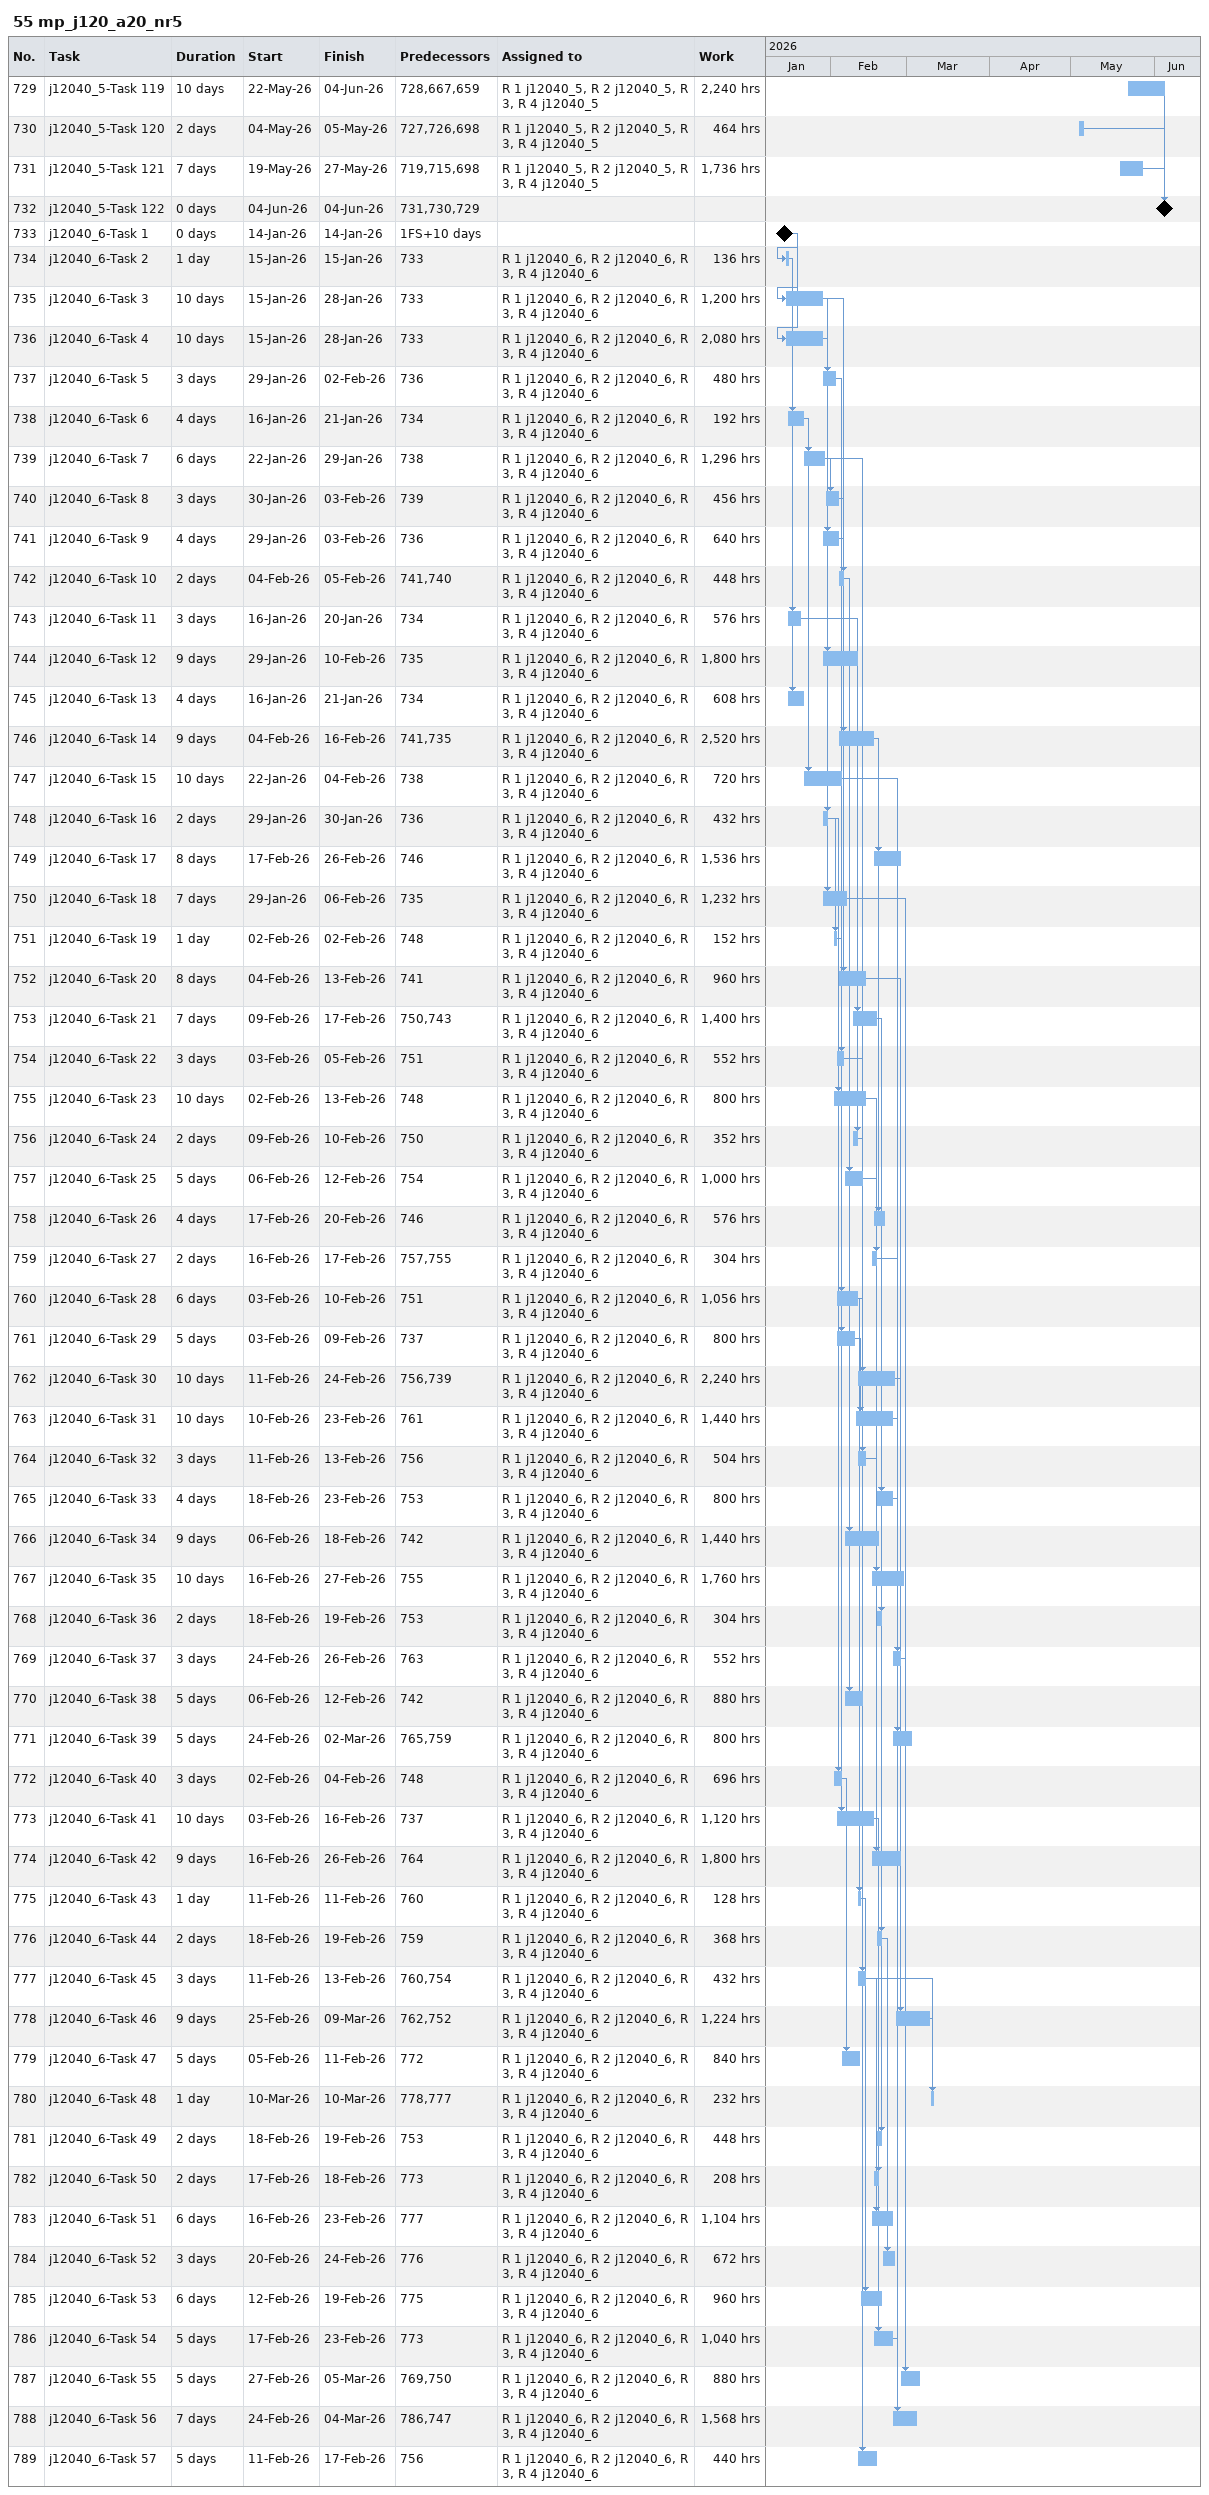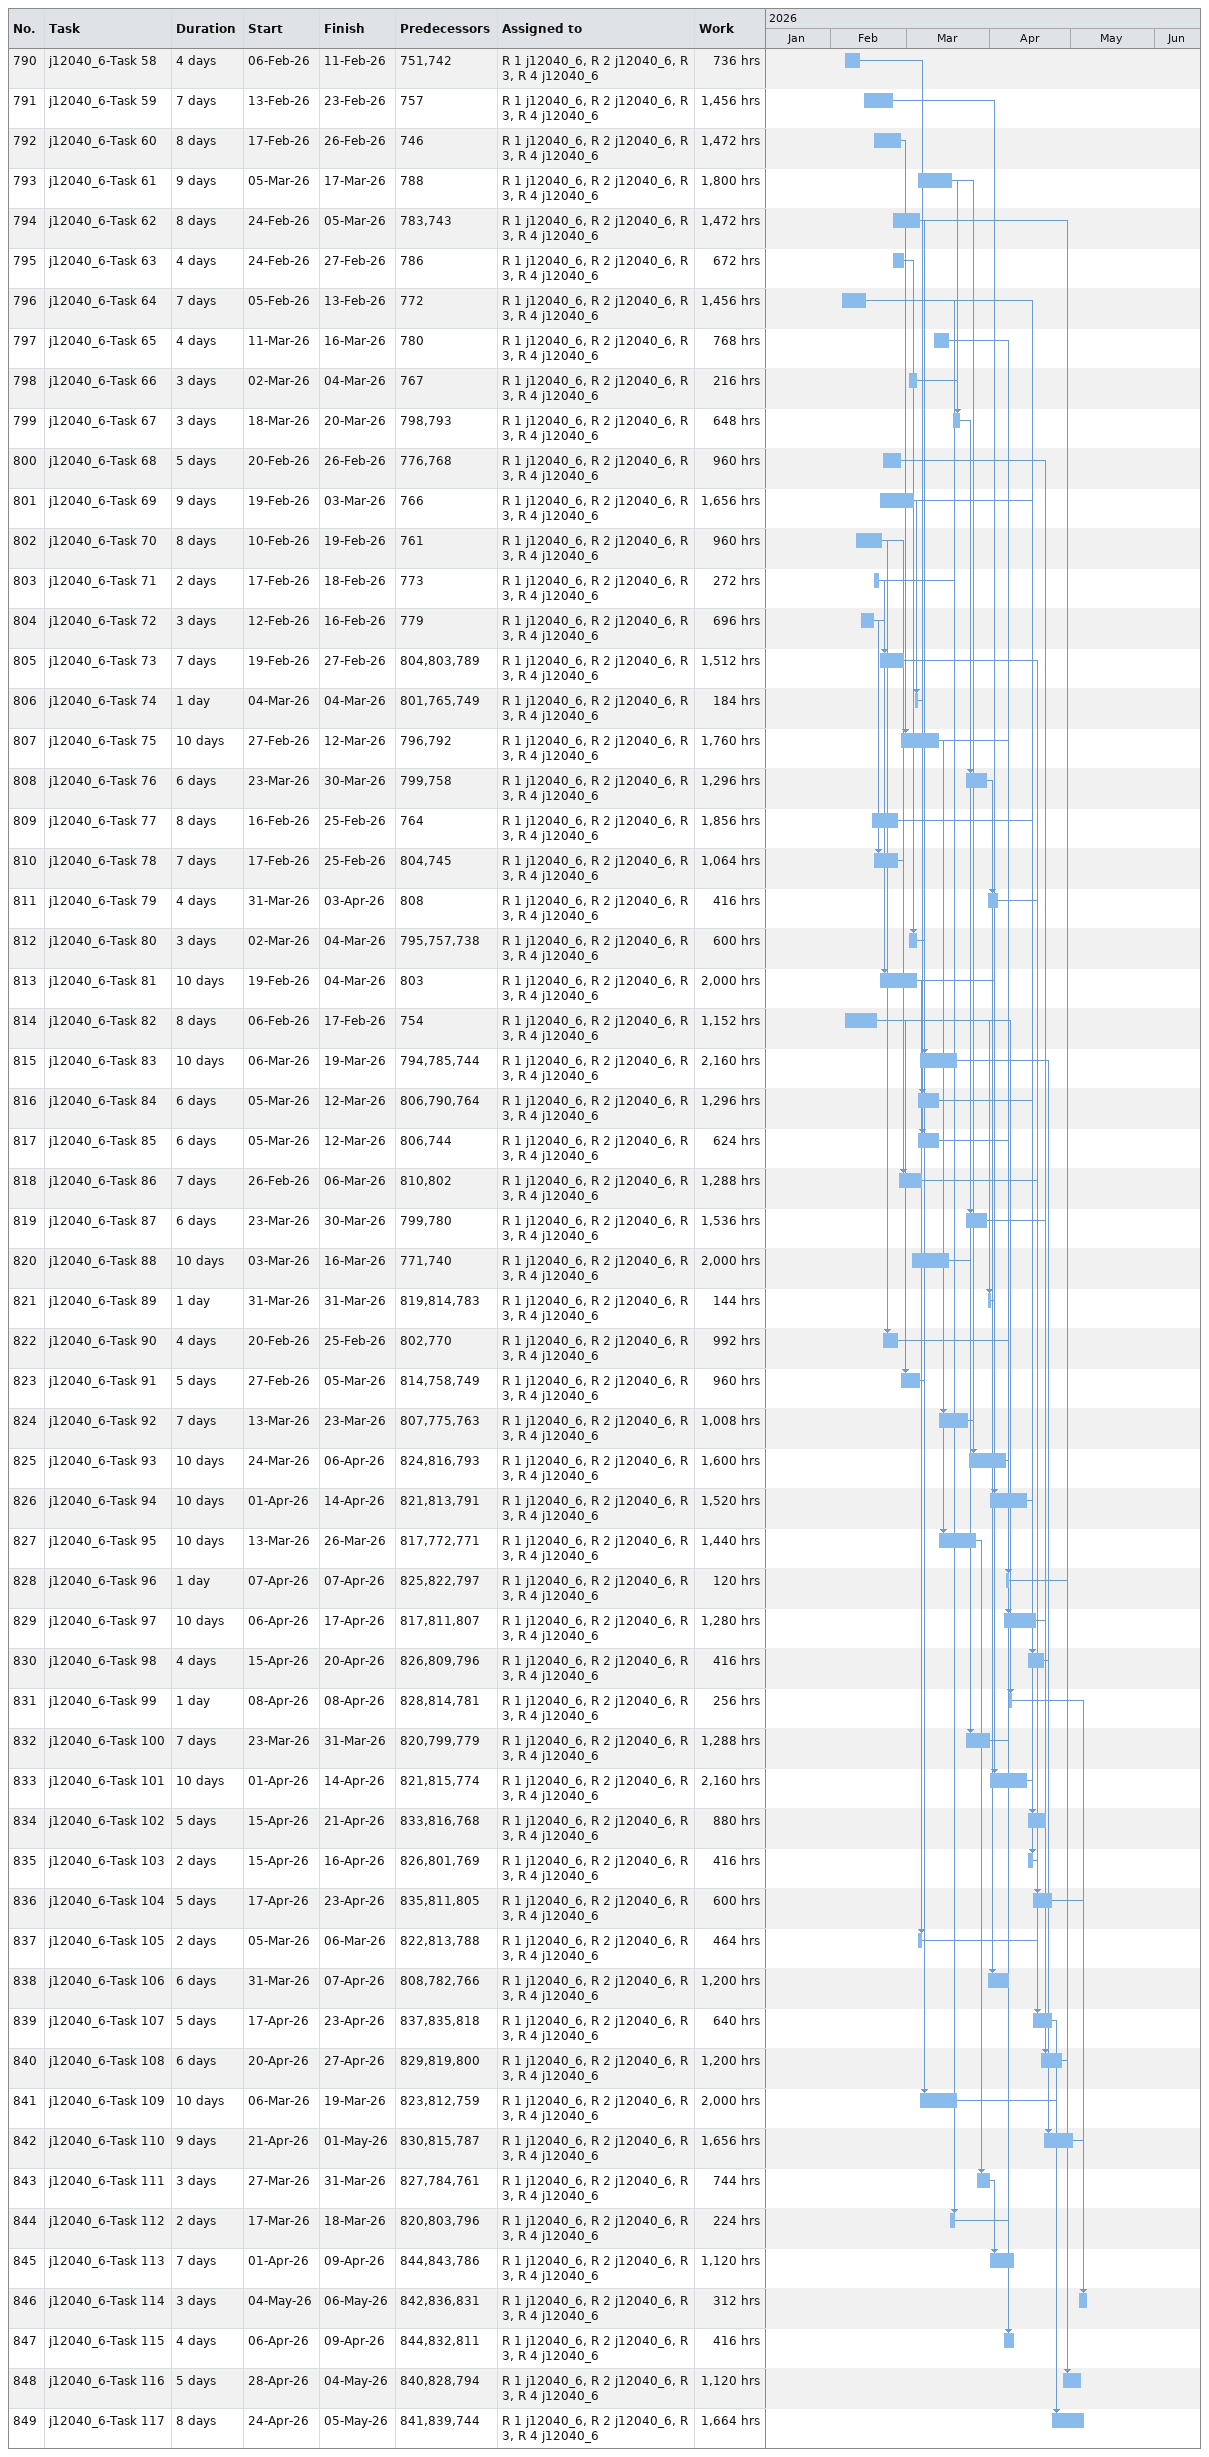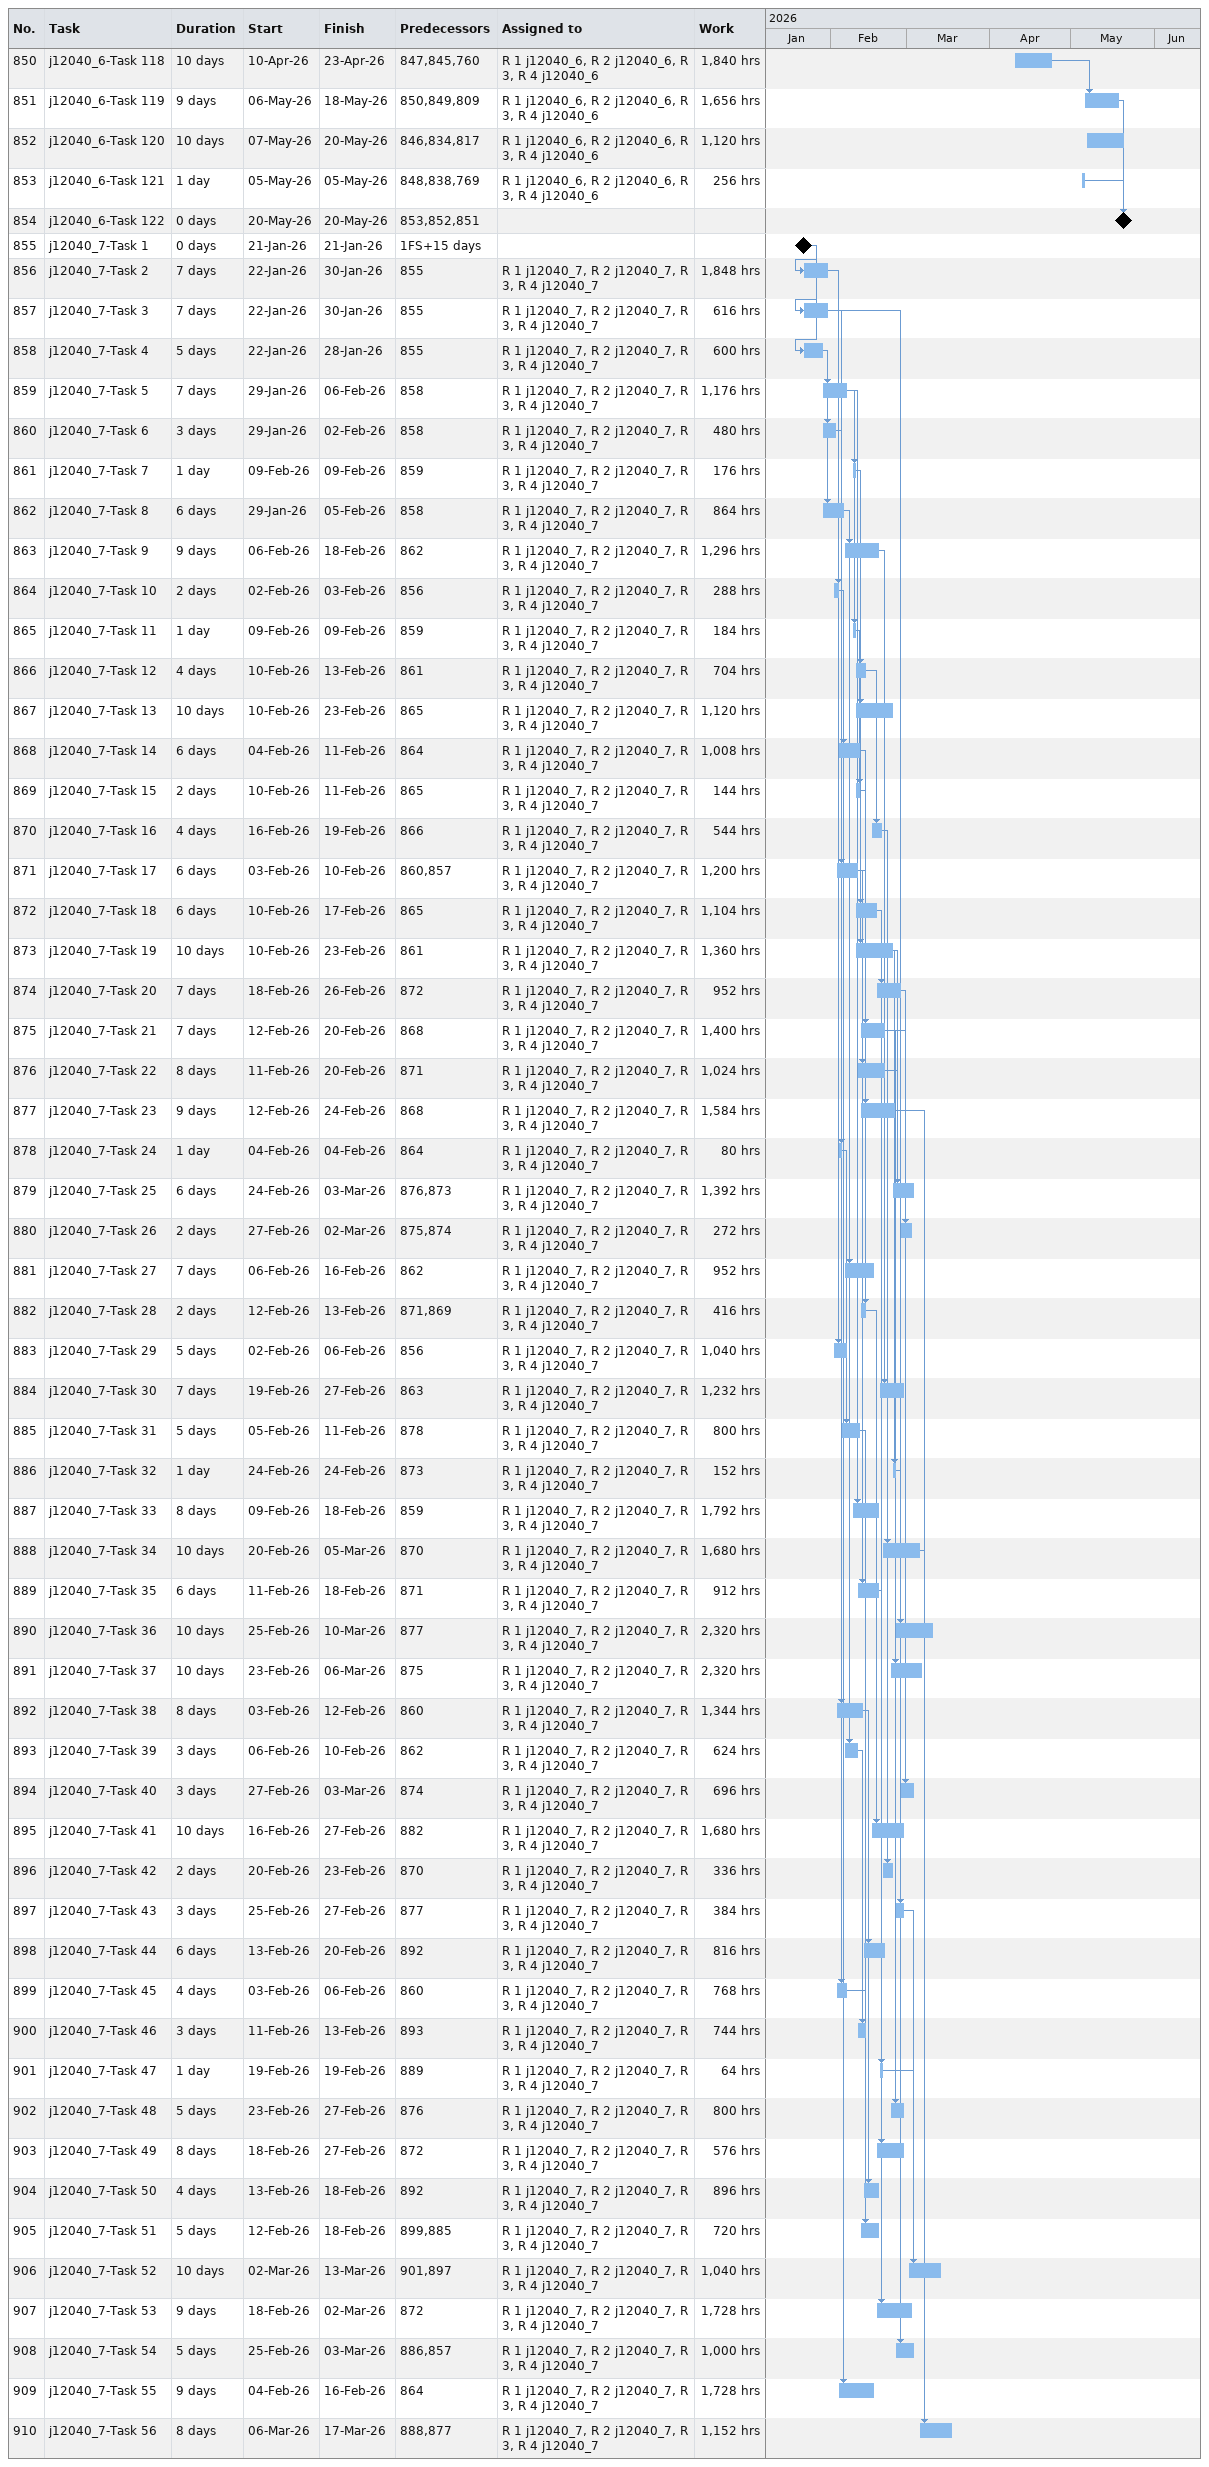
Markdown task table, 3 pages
55 mp_j120_a20_nr5

| ID | Task | Duration | Start | Finish | Predecessors | Resources | Work (h) |
|---|---|---|---|---|---|---|---|
| 729 | j12040_5-Task 119 | 10d | 2026-05-22 | 2026-06-04 | 728, 667, 659 | R 1 j12040_5, R 2 j12040_5, R 3, R 4 j12040_5 | 2240 |
| 730 | j12040_5-Task 120 | 2d | 2026-05-04 | 2026-05-05 | 727, 726, 698 | R 1 j12040_5, R 2 j12040_5, R 3, R 4 j12040_5 | 464 |
| 731 | j12040_5-Task 121 | 7d | 2026-05-19 | 2026-05-27 | 719, 715, 698 | R 1 j12040_5, R 2 j12040_5, R 3, R 4 j12040_5 | 1736 |
| 732 | j12040_5-Task 122 | 0d | 2026-06-04 | 2026-06-04 | 731, 730, 729 |  |  |
| 733 | j12040_6-Task 1 | 0d | 2026-01-14 | 2026-01-14 | 1FS+10d |  |  |
| 734 | j12040_6-Task 2 | 1d | 2026-01-15 | 2026-01-15 | 733 | R 1 j12040_6, R 2 j12040_6, R 3, R 4 j12040_6 | 136 |
| 735 | j12040_6-Task 3 | 10d | 2026-01-15 | 2026-01-28 | 733 | R 1 j12040_6, R 2 j12040_6, R 3, R 4 j12040_6 | 1200 |
| 736 | j12040_6-Task 4 | 10d | 2026-01-15 | 2026-01-28 | 733 | R 1 j12040_6, R 2 j12040_6, R 3, R 4 j12040_6 | 2080 |
| 737 | j12040_6-Task 5 | 3d | 2026-01-29 | 2026-02-02 | 736 | R 1 j12040_6, R 2 j12040_6, R 3, R 4 j12040_6 | 480 |
| 738 | j12040_6-Task 6 | 4d | 2026-01-16 | 2026-01-21 | 734 | R 1 j12040_6, R 2 j12040_6, R 3, R 4 j12040_6 | 192 |
| 739 | j12040_6-Task 7 | 6d | 2026-01-22 | 2026-01-29 | 738 | R 1 j12040_6, R 2 j12040_6, R 3, R 4 j12040_6 | 1296 |
| 740 | j12040_6-Task 8 | 3d | 2026-01-30 | 2026-02-03 | 739 | R 1 j12040_6, R 2 j12040_6, R 3, R 4 j12040_6 | 456 |
| 741 | j12040_6-Task 9 | 4d | 2026-01-29 | 2026-02-03 | 736 | R 1 j12040_6, R 2 j12040_6, R 3, R 4 j12040_6 | 640 |
| 742 | j12040_6-Task 10 | 2d | 2026-02-04 | 2026-02-05 | 741, 740 | R 1 j12040_6, R 2 j12040_6, R 3, R 4 j12040_6 | 448 |
| 743 | j12040_6-Task 11 | 3d | 2026-01-16 | 2026-01-20 | 734 | R 1 j12040_6, R 2 j12040_6, R 3, R 4 j12040_6 | 576 |
| 744 | j12040_6-Task 12 | 9d | 2026-01-29 | 2026-02-10 | 735 | R 1 j12040_6, R 2 j12040_6, R 3, R 4 j12040_6 | 1800 |
| 745 | j12040_6-Task 13 | 4d | 2026-01-16 | 2026-01-21 | 734 | R 1 j12040_6, R 2 j12040_6, R 3, R 4 j12040_6 | 608 |
| 746 | j12040_6-Task 14 | 9d | 2026-02-04 | 2026-02-16 | 741, 735 | R 1 j12040_6, R 2 j12040_6, R 3, R 4 j12040_6 | 2520 |
| 747 | j12040_6-Task 15 | 10d | 2026-01-22 | 2026-02-04 | 738 | R 1 j12040_6, R 2 j12040_6, R 3, R 4 j12040_6 | 720 |
| 748 | j12040_6-Task 16 | 2d | 2026-01-29 | 2026-01-30 | 736 | R 1 j12040_6, R 2 j12040_6, R 3, R 4 j12040_6 | 432 |
| 749 | j12040_6-Task 17 | 8d | 2026-02-17 | 2026-02-26 | 746 | R 1 j12040_6, R 2 j12040_6, R 3, R 4 j12040_6 | 1536 |
| 750 | j12040_6-Task 18 | 7d | 2026-01-29 | 2026-02-06 | 735 | R 1 j12040_6, R 2 j12040_6, R 3, R 4 j12040_6 | 1232 |
| 751 | j12040_6-Task 19 | 1d | 2026-02-02 | 2026-02-02 | 748 | R 1 j12040_6, R 2 j12040_6, R 3, R 4 j12040_6 | 152 |
| 752 | j12040_6-Task 20 | 8d | 2026-02-04 | 2026-02-13 | 741 | R 1 j12040_6, R 2 j12040_6, R 3, R 4 j12040_6 | 960 |
| 753 | j12040_6-Task 21 | 7d | 2026-02-09 | 2026-02-17 | 750, 743 | R 1 j12040_6, R 2 j12040_6, R 3, R 4 j12040_6 | 1400 |
| 754 | j12040_6-Task 22 | 3d | 2026-02-03 | 2026-02-05 | 751 | R 1 j12040_6, R 2 j12040_6, R 3, R 4 j12040_6 | 552 |
| 755 | j12040_6-Task 23 | 10d | 2026-02-02 | 2026-02-13 | 748 | R 1 j12040_6, R 2 j12040_6, R 3, R 4 j12040_6 | 800 |
| 756 | j12040_6-Task 24 | 2d | 2026-02-09 | 2026-02-10 | 750 | R 1 j12040_6, R 2 j12040_6, R 3, R 4 j12040_6 | 352 |
| 757 | j12040_6-Task 25 | 5d | 2026-02-06 | 2026-02-12 | 754 | R 1 j12040_6, R 2 j12040_6, R 3, R 4 j12040_6 | 1000 |
| 758 | j12040_6-Task 26 | 4d | 2026-02-17 | 2026-02-20 | 746 | R 1 j12040_6, R 2 j12040_6, R 3, R 4 j12040_6 | 576 |
| 759 | j12040_6-Task 27 | 2d | 2026-02-16 | 2026-02-17 | 757, 755 | R 1 j12040_6, R 2 j12040_6, R 3, R 4 j12040_6 | 304 |
| 760 | j12040_6-Task 28 | 6d | 2026-02-03 | 2026-02-10 | 751 | R 1 j12040_6, R 2 j12040_6, R 3, R 4 j12040_6 | 1056 |
| 761 | j12040_6-Task 29 | 5d | 2026-02-03 | 2026-02-09 | 737 | R 1 j12040_6, R 2 j12040_6, R 3, R 4 j12040_6 | 800 |
| 762 | j12040_6-Task 30 | 10d | 2026-02-11 | 2026-02-24 | 756, 739 | R 1 j12040_6, R 2 j12040_6, R 3, R 4 j12040_6 | 2240 |
| 763 | j12040_6-Task 31 | 10d | 2026-02-10 | 2026-02-23 | 761 | R 1 j12040_6, R 2 j12040_6, R 3, R 4 j12040_6 | 1440 |
| 764 | j12040_6-Task 32 | 3d | 2026-02-11 | 2026-02-13 | 756 | R 1 j12040_6, R 2 j12040_6, R 3, R 4 j12040_6 | 504 |
| 765 | j12040_6-Task 33 | 4d | 2026-02-18 | 2026-02-23 | 753 | R 1 j12040_6, R 2 j12040_6, R 3, R 4 j12040_6 | 800 |
| 766 | j12040_6-Task 34 | 9d | 2026-02-06 | 2026-02-18 | 742 | R 1 j12040_6, R 2 j12040_6, R 3, R 4 j12040_6 | 1440 |
| 767 | j12040_6-Task 35 | 10d | 2026-02-16 | 2026-02-27 | 755 | R 1 j12040_6, R 2 j12040_6, R 3, R 4 j12040_6 | 1760 |
| 768 | j12040_6-Task 36 | 2d | 2026-02-18 | 2026-02-19 | 753 | R 1 j12040_6, R 2 j12040_6, R 3, R 4 j12040_6 | 304 |
| 769 | j12040_6-Task 37 | 3d | 2026-02-24 | 2026-02-26 | 763 | R 1 j12040_6, R 2 j12040_6, R 3, R 4 j12040_6 | 552 |
| 770 | j12040_6-Task 38 | 5d | 2026-02-06 | 2026-02-12 | 742 | R 1 j12040_6, R 2 j12040_6, R 3, R 4 j12040_6 | 880 |
| 771 | j12040_6-Task 39 | 5d | 2026-02-24 | 2026-03-02 | 765, 759 | R 1 j12040_6, R 2 j12040_6, R 3, R 4 j12040_6 | 800 |
| 772 | j12040_6-Task 40 | 3d | 2026-02-02 | 2026-02-04 | 748 | R 1 j12040_6, R 2 j12040_6, R 3, R 4 j12040_6 | 696 |
| 773 | j12040_6-Task 41 | 10d | 2026-02-03 | 2026-02-16 | 737 | R 1 j12040_6, R 2 j12040_6, R 3, R 4 j12040_6 | 1120 |
| 774 | j12040_6-Task 42 | 9d | 2026-02-16 | 2026-02-26 | 764 | R 1 j12040_6, R 2 j12040_6, R 3, R 4 j12040_6 | 1800 |
| 775 | j12040_6-Task 43 | 1d | 2026-02-11 | 2026-02-11 | 760 | R 1 j12040_6, R 2 j12040_6, R 3, R 4 j12040_6 | 128 |
| 776 | j12040_6-Task 44 | 2d | 2026-02-18 | 2026-02-19 | 759 | R 1 j12040_6, R 2 j12040_6, R 3, R 4 j12040_6 | 368 |
| 777 | j12040_6-Task 45 | 3d | 2026-02-11 | 2026-02-13 | 760, 754 | R 1 j12040_6, R 2 j12040_6, R 3, R 4 j12040_6 | 432 |
| 778 | j12040_6-Task 46 | 9d | 2026-02-25 | 2026-03-09 | 762, 752 | R 1 j12040_6, R 2 j12040_6, R 3, R 4 j12040_6 | 1224 |
| 779 | j12040_6-Task 47 | 5d | 2026-02-05 | 2026-02-11 | 772 | R 1 j12040_6, R 2 j12040_6, R 3, R 4 j12040_6 | 840 |
| 780 | j12040_6-Task 48 | 1d | 2026-03-10 | 2026-03-10 | 778, 777 | R 1 j12040_6, R 2 j12040_6, R 3, R 4 j12040_6 | 232 |
| 781 | j12040_6-Task 49 | 2d | 2026-02-18 | 2026-02-19 | 753 | R 1 j12040_6, R 2 j12040_6, R 3, R 4 j12040_6 | 448 |
| 782 | j12040_6-Task 50 | 2d | 2026-02-17 | 2026-02-18 | 773 | R 1 j12040_6, R 2 j12040_6, R 3, R 4 j12040_6 | 208 |
| 783 | j12040_6-Task 51 | 6d | 2026-02-16 | 2026-02-23 | 777 | R 1 j12040_6, R 2 j12040_6, R 3, R 4 j12040_6 | 1104 |
| 784 | j12040_6-Task 52 | 3d | 2026-02-20 | 2026-02-24 | 776 | R 1 j12040_6, R 2 j12040_6, R 3, R 4 j12040_6 | 672 |
| 785 | j12040_6-Task 53 | 6d | 2026-02-12 | 2026-02-19 | 775 | R 1 j12040_6, R 2 j12040_6, R 3, R 4 j12040_6 | 960 |
| 786 | j12040_6-Task 54 | 5d | 2026-02-17 | 2026-02-23 | 773 | R 1 j12040_6, R 2 j12040_6, R 3, R 4 j12040_6 | 1040 |
| 787 | j12040_6-Task 55 | 5d | 2026-02-27 | 2026-03-05 | 769, 750 | R 1 j12040_6, R 2 j12040_6, R 3, R 4 j12040_6 | 880 |
| 788 | j12040_6-Task 56 | 7d | 2026-02-24 | 2026-03-04 | 786, 747 | R 1 j12040_6, R 2 j12040_6, R 3, R 4 j12040_6 | 1568 |
| 789 | j12040_6-Task 57 | 5d | 2026-02-11 | 2026-02-17 | 756 | R 1 j12040_6, R 2 j12040_6, R 3, R 4 j12040_6 | 440 |
| 790 | j12040_6-Task 58 | 4d | 2026-02-06 | 2026-02-11 | 751, 742 | R 1 j12040_6, R 2 j12040_6, R 3, R 4 j12040_6 | 736 |
| 791 | j12040_6-Task 59 | 7d | 2026-02-13 | 2026-02-23 | 757 | R 1 j12040_6, R 2 j12040_6, R 3, R 4 j12040_6 | 1456 |
| 792 | j12040_6-Task 60 | 8d | 2026-02-17 | 2026-02-26 | 746 | R 1 j12040_6, R 2 j12040_6, R 3, R 4 j12040_6 | 1472 |
| 793 | j12040_6-Task 61 | 9d | 2026-03-05 | 2026-03-17 | 788 | R 1 j12040_6, R 2 j12040_6, R 3, R 4 j12040_6 | 1800 |
| 794 | j12040_6-Task 62 | 8d | 2026-02-24 | 2026-03-05 | 783, 743 | R 1 j12040_6, R 2 j12040_6, R 3, R 4 j12040_6 | 1472 |
| 795 | j12040_6-Task 63 | 4d | 2026-02-24 | 2026-02-27 | 786 | R 1 j12040_6, R 2 j12040_6, R 3, R 4 j12040_6 | 672 |
| 796 | j12040_6-Task 64 | 7d | 2026-02-05 | 2026-02-13 | 772 | R 1 j12040_6, R 2 j12040_6, R 3, R 4 j12040_6 | 1456 |
| 797 | j12040_6-Task 65 | 4d | 2026-03-11 | 2026-03-16 | 780 | R 1 j12040_6, R 2 j12040_6, R 3, R 4 j12040_6 | 768 |
| 798 | j12040_6-Task 66 | 3d | 2026-03-02 | 2026-03-04 | 767 | R 1 j12040_6, R 2 j12040_6, R 3, R 4 j12040_6 | 216 |
| 799 | j12040_6-Task 67 | 3d | 2026-03-18 | 2026-03-20 | 798, 793 | R 1 j12040_6, R 2 j12040_6, R 3, R 4 j12040_6 | 648 |
| 800 | j12040_6-Task 68 | 5d | 2026-02-20 | 2026-02-26 | 776, 768 | R 1 j12040_6, R 2 j12040_6, R 3, R 4 j12040_6 | 960 |
| 801 | j12040_6-Task 69 | 9d | 2026-02-19 | 2026-03-03 | 766 | R 1 j12040_6, R 2 j12040_6, R 3, R 4 j12040_6 | 1656 |
| 802 | j12040_6-Task 70 | 8d | 2026-02-10 | 2026-02-19 | 761 | R 1 j12040_6, R 2 j12040_6, R 3, R 4 j12040_6 | 960 |
| 803 | j12040_6-Task 71 | 2d | 2026-02-17 | 2026-02-18 | 773 | R 1 j12040_6, R 2 j12040_6, R 3, R 4 j12040_6 | 272 |
| 804 | j12040_6-Task 72 | 3d | 2026-02-12 | 2026-02-16 | 779 | R 1 j12040_6, R 2 j12040_6, R 3, R 4 j12040_6 | 696 |
| 805 | j12040_6-Task 73 | 7d | 2026-02-19 | 2026-02-27 | 804, 803, 789 | R 1 j12040_6, R 2 j12040_6, R 3, R 4 j12040_6 | 1512 |
| 806 | j12040_6-Task 74 | 1d | 2026-03-04 | 2026-03-04 | 801, 765, 749 | R 1 j12040_6, R 2 j12040_6, R 3, R 4 j12040_6 | 184 |
| 807 | j12040_6-Task 75 | 10d | 2026-02-27 | 2026-03-12 | 796, 792 | R 1 j12040_6, R 2 j12040_6, R 3, R 4 j12040_6 | 1760 |
| 808 | j12040_6-Task 76 | 6d | 2026-03-23 | 2026-03-30 | 799, 758 | R 1 j12040_6, R 2 j12040_6, R 3, R 4 j12040_6 | 1296 |
| 809 | j12040_6-Task 77 | 8d | 2026-02-16 | 2026-02-25 | 764 | R 1 j12040_6, R 2 j12040_6, R 3, R 4 j12040_6 | 1856 |
| 810 | j12040_6-Task 78 | 7d | 2026-02-17 | 2026-02-25 | 804, 745 | R 1 j12040_6, R 2 j12040_6, R 3, R 4 j12040_6 | 1064 |
| 811 | j12040_6-Task 79 | 4d | 2026-03-31 | 2026-04-03 | 808 | R 1 j12040_6, R 2 j12040_6, R 3, R 4 j12040_6 | 416 |
| 812 | j12040_6-Task 80 | 3d | 2026-03-02 | 2026-03-04 | 795, 757, 738 | R 1 j12040_6, R 2 j12040_6, R 3, R 4 j12040_6 | 600 |
| 813 | j12040_6-Task 81 | 10d | 2026-02-19 | 2026-03-04 | 803 | R 1 j12040_6, R 2 j12040_6, R 3, R 4 j12040_6 | 2000 |
| 814 | j12040_6-Task 82 | 8d | 2026-02-06 | 2026-02-17 | 754 | R 1 j12040_6, R 2 j12040_6, R 3, R 4 j12040_6 | 1152 |
| 815 | j12040_6-Task 83 | 10d | 2026-03-06 | 2026-03-19 | 794, 785, 744 | R 1 j12040_6, R 2 j12040_6, R 3, R 4 j12040_6 | 2160 |
| 816 | j12040_6-Task 84 | 6d | 2026-03-05 | 2026-03-12 | 806, 790, 764 | R 1 j12040_6, R 2 j12040_6, R 3, R 4 j12040_6 | 1296 |
| 817 | j12040_6-Task 85 | 6d | 2026-03-05 | 2026-03-12 | 806, 744 | R 1 j12040_6, R 2 j12040_6, R 3, R 4 j12040_6 | 624 |
| 818 | j12040_6-Task 86 | 7d | 2026-02-26 | 2026-03-06 | 810, 802 | R 1 j12040_6, R 2 j12040_6, R 3, R 4 j12040_6 | 1288 |
| 819 | j12040_6-Task 87 | 6d | 2026-03-23 | 2026-03-30 | 799, 780 | R 1 j12040_6, R 2 j12040_6, R 3, R 4 j12040_6 | 1536 |
| 820 | j12040_6-Task 88 | 10d | 2026-03-03 | 2026-03-16 | 771, 740 | R 1 j12040_6, R 2 j12040_6, R 3, R 4 j12040_6 | 2000 |
| 821 | j12040_6-Task 89 | 1d | 2026-03-31 | 2026-03-31 | 819, 814, 783 | R 1 j12040_6, R 2 j12040_6, R 3, R 4 j12040_6 | 144 |
| 822 | j12040_6-Task 90 | 4d | 2026-02-20 | 2026-02-25 | 802, 770 | R 1 j12040_6, R 2 j12040_6, R 3, R 4 j12040_6 | 992 |
| 823 | j12040_6-Task 91 | 5d | 2026-02-27 | 2026-03-05 | 814, 758, 749 | R 1 j12040_6, R 2 j12040_6, R 3, R 4 j12040_6 | 960 |
| 824 | j12040_6-Task 92 | 7d | 2026-03-13 | 2026-03-23 | 807, 775, 763 | R 1 j12040_6, R 2 j12040_6, R 3, R 4 j12040_6 | 1008 |
| 825 | j12040_6-Task 93 | 10d | 2026-03-24 | 2026-04-06 | 824, 816, 793 | R 1 j12040_6, R 2 j12040_6, R 3, R 4 j12040_6 | 1600 |
| 826 | j12040_6-Task 94 | 10d | 2026-04-01 | 2026-04-14 | 821, 813, 791 | R 1 j12040_6, R 2 j12040_6, R 3, R 4 j12040_6 | 1520 |
| 827 | j12040_6-Task 95 | 10d | 2026-03-13 | 2026-03-26 | 817, 772, 771 | R 1 j12040_6, R 2 j12040_6, R 3, R 4 j12040_6 | 1440 |
| 828 | j12040_6-Task 96 | 1d | 2026-04-07 | 2026-04-07 | 825, 822, 797 | R 1 j12040_6, R 2 j12040_6, R 3, R 4 j12040_6 | 120 |
| 829 | j12040_6-Task 97 | 10d | 2026-04-06 | 2026-04-17 | 817, 811, 807 | R 1 j12040_6, R 2 j12040_6, R 3, R 4 j12040_6 | 1280 |
| 830 | j12040_6-Task 98 | 4d | 2026-04-15 | 2026-04-20 | 826, 809, 796 | R 1 j12040_6, R 2 j12040_6, R 3, R 4 j12040_6 | 416 |
| 831 | j12040_6-Task 99 | 1d | 2026-04-08 | 2026-04-08 | 828, 814, 781 | R 1 j12040_6, R 2 j12040_6, R 3, R 4 j12040_6 | 256 |
| 832 | j12040_6-Task 100 | 7d | 2026-03-23 | 2026-03-31 | 820, 799, 779 | R 1 j12040_6, R 2 j12040_6, R 3, R 4 j12040_6 | 1288 |
| 833 | j12040_6-Task 101 | 10d | 2026-04-01 | 2026-04-14 | 821, 815, 774 | R 1 j12040_6, R 2 j12040_6, R 3, R 4 j12040_6 | 2160 |
| 834 | j12040_6-Task 102 | 5d | 2026-04-15 | 2026-04-21 | 833, 816, 768 | R 1 j12040_6, R 2 j12040_6, R 3, R 4 j12040_6 | 880 |
| 835 | j12040_6-Task 103 | 2d | 2026-04-15 | 2026-04-16 | 826, 801, 769 | R 1 j12040_6, R 2 j12040_6, R 3, R 4 j12040_6 | 416 |
| 836 | j12040_6-Task 104 | 5d | 2026-04-17 | 2026-04-23 | 835, 811, 805 | R 1 j12040_6, R 2 j12040_6, R 3, R 4 j12040_6 | 600 |
| 837 | j12040_6-Task 105 | 2d | 2026-03-05 | 2026-03-06 | 822, 813, 788 | R 1 j12040_6, R 2 j12040_6, R 3, R 4 j12040_6 | 464 |
| 838 | j12040_6-Task 106 | 6d | 2026-03-31 | 2026-04-07 | 808, 782, 766 | R 1 j12040_6, R 2 j12040_6, R 3, R 4 j12040_6 | 1200 |
| 839 | j12040_6-Task 107 | 5d | 2026-04-17 | 2026-04-23 | 837, 835, 818 | R 1 j12040_6, R 2 j12040_6, R 3, R 4 j12040_6 | 640 |
| 840 | j12040_6-Task 108 | 6d | 2026-04-20 | 2026-04-27 | 829, 819, 800 | R 1 j12040_6, R 2 j12040_6, R 3, R 4 j12040_6 | 1200 |
| 841 | j12040_6-Task 109 | 10d | 2026-03-06 | 2026-03-19 | 823, 812, 759 | R 1 j12040_6, R 2 j12040_6, R 3, R 4 j12040_6 | 2000 |
| 842 | j12040_6-Task 110 | 9d | 2026-04-21 | 2026-05-01 | 830, 815, 787 | R 1 j12040_6, R 2 j12040_6, R 3, R 4 j12040_6 | 1656 |
| 843 | j12040_6-Task 111 | 3d | 2026-03-27 | 2026-03-31 | 827, 784, 761 | R 1 j12040_6, R 2 j12040_6, R 3, R 4 j12040_6 | 744 |
| 844 | j12040_6-Task 112 | 2d | 2026-03-17 | 2026-03-18 | 820, 803, 796 | R 1 j12040_6, R 2 j12040_6, R 3, R 4 j12040_6 | 224 |
| 845 | j12040_6-Task 113 | 7d | 2026-04-01 | 2026-04-09 | 844, 843, 786 | R 1 j12040_6, R 2 j12040_6, R 3, R 4 j12040_6 | 1120 |
| 846 | j12040_6-Task 114 | 3d | 2026-05-04 | 2026-05-06 | 842, 836, 831 | R 1 j12040_6, R 2 j12040_6, R 3, R 4 j12040_6 | 312 |
| 847 | j12040_6-Task 115 | 4d | 2026-04-06 | 2026-04-09 | 844, 832, 811 | R 1 j12040_6, R 2 j12040_6, R 3, R 4 j12040_6 | 416 |
| 848 | j12040_6-Task 116 | 5d | 2026-04-28 | 2026-05-04 | 840, 828, 794 | R 1 j12040_6, R 2 j12040_6, R 3, R 4 j12040_6 | 1120 |
| 849 | j12040_6-Task 117 | 8d | 2026-04-24 | 2026-05-05 | 841, 839, 744 | R 1 j12040_6, R 2 j12040_6, R 3, R 4 j12040_6 | 1664 |
| 850 | j12040_6-Task 118 | 10d | 2026-04-10 | 2026-04-23 | 847, 845, 760 | R 1 j12040_6, R 2 j12040_6, R 3, R 4 j12040_6 | 1840 |
| 851 | j12040_6-Task 119 | 9d | 2026-05-06 | 2026-05-18 | 850, 849, 809 | R 1 j12040_6, R 2 j12040_6, R 3, R 4 j12040_6 | 1656 |
| 852 | j12040_6-Task 120 | 10d | 2026-05-07 | 2026-05-20 | 846, 834, 817 | R 1 j12040_6, R 2 j12040_6, R 3, R 4 j12040_6 | 1120 |
| 853 | j12040_6-Task 121 | 1d | 2026-05-05 | 2026-05-05 | 848, 838, 769 | R 1 j12040_6, R 2 j12040_6, R 3, R 4 j12040_6 | 256 |
| 854 | j12040_6-Task 122 | 0d | 2026-05-20 | 2026-05-20 | 853, 852, 851 |  |  |
| 855 | j12040_7-Task 1 | 0d | 2026-01-21 | 2026-01-21 | 1FS+15d |  |  |
| 856 | j12040_7-Task 2 | 7d | 2026-01-22 | 2026-01-30 | 855 | R 1 j12040_7, R 2 j12040_7, R 3, R 4 j12040_7 | 1848 |
| 857 | j12040_7-Task 3 | 7d | 2026-01-22 | 2026-01-30 | 855 | R 1 j12040_7, R 2 j12040_7, R 3, R 4 j12040_7 | 616 |
| 858 | j12040_7-Task 4 | 5d | 2026-01-22 | 2026-01-28 | 855 | R 1 j12040_7, R 2 j12040_7, R 3, R 4 j12040_7 | 600 |
| 859 | j12040_7-Task 5 | 7d | 2026-01-29 | 2026-02-06 | 858 | R 1 j12040_7, R 2 j12040_7, R 3, R 4 j12040_7 | 1176 |
| 860 | j12040_7-Task 6 | 3d | 2026-01-29 | 2026-02-02 | 858 | R 1 j12040_7, R 2 j12040_7, R 3, R 4 j12040_7 | 480 |
| 861 | j12040_7-Task 7 | 1d | 2026-02-09 | 2026-02-09 | 859 | R 1 j12040_7, R 2 j12040_7, R 3, R 4 j12040_7 | 176 |
| 862 | j12040_7-Task 8 | 6d | 2026-01-29 | 2026-02-05 | 858 | R 1 j12040_7, R 2 j12040_7, R 3, R 4 j12040_7 | 864 |
| 863 | j12040_7-Task 9 | 9d | 2026-02-06 | 2026-02-18 | 862 | R 1 j12040_7, R 2 j12040_7, R 3, R 4 j12040_7 | 1296 |
| 864 | j12040_7-Task 10 | 2d | 2026-02-02 | 2026-02-03 | 856 | R 1 j12040_7, R 2 j12040_7, R 3, R 4 j12040_7 | 288 |
| 865 | j12040_7-Task 11 | 1d | 2026-02-09 | 2026-02-09 | 859 | R 1 j12040_7, R 2 j12040_7, R 3, R 4 j12040_7 | 184 |
| 866 | j12040_7-Task 12 | 4d | 2026-02-10 | 2026-02-13 | 861 | R 1 j12040_7, R 2 j12040_7, R 3, R 4 j12040_7 | 704 |
| 867 | j12040_7-Task 13 | 10d | 2026-02-10 | 2026-02-23 | 865 | R 1 j12040_7, R 2 j12040_7, R 3, R 4 j12040_7 | 1120 |
| 868 | j12040_7-Task 14 | 6d | 2026-02-04 | 2026-02-11 | 864 | R 1 j12040_7, R 2 j12040_7, R 3, R 4 j12040_7 | 1008 |
| 869 | j12040_7-Task 15 | 2d | 2026-02-10 | 2026-02-11 | 865 | R 1 j12040_7, R 2 j12040_7, R 3, R 4 j12040_7 | 144 |
| 870 | j12040_7-Task 16 | 4d | 2026-02-16 | 2026-02-19 | 866 | R 1 j12040_7, R 2 j12040_7, R 3, R 4 j12040_7 | 544 |
| 871 | j12040_7-Task 17 | 6d | 2026-02-03 | 2026-02-10 | 860, 857 | R 1 j12040_7, R 2 j12040_7, R 3, R 4 j12040_7 | 1200 |
| 872 | j12040_7-Task 18 | 6d | 2026-02-10 | 2026-02-17 | 865 | R 1 j12040_7, R 2 j12040_7, R 3, R 4 j12040_7 | 1104 |
| 873 | j12040_7-Task 19 | 10d | 2026-02-10 | 2026-02-23 | 861 | R 1 j12040_7, R 2 j12040_7, R 3, R 4 j12040_7 | 1360 |
| 874 | j12040_7-Task 20 | 7d | 2026-02-18 | 2026-02-26 | 872 | R 1 j12040_7, R 2 j12040_7, R 3, R 4 j12040_7 | 952 |
| 875 | j12040_7-Task 21 | 7d | 2026-02-12 | 2026-02-20 | 868 | R 1 j12040_7, R 2 j12040_7, R 3, R 4 j12040_7 | 1400 |
| 876 | j12040_7-Task 22 | 8d | 2026-02-11 | 2026-02-20 | 871 | R 1 j12040_7, R 2 j12040_7, R 3, R 4 j12040_7 | 1024 |
| 877 | j12040_7-Task 23 | 9d | 2026-02-12 | 2026-02-24 | 868 | R 1 j12040_7, R 2 j12040_7, R 3, R 4 j12040_7 | 1584 |
| 878 | j12040_7-Task 24 | 1d | 2026-02-04 | 2026-02-04 | 864 | R 1 j12040_7, R 2 j12040_7, R 3, R 4 j12040_7 | 80 |
| 879 | j12040_7-Task 25 | 6d | 2026-02-24 | 2026-03-03 | 876, 873 | R 1 j12040_7, R 2 j12040_7, R 3, R 4 j12040_7 | 1392 |
| 880 | j12040_7-Task 26 | 2d | 2026-02-27 | 2026-03-02 | 875, 874 | R 1 j12040_7, R 2 j12040_7, R 3, R 4 j12040_7 | 272 |
| 881 | j12040_7-Task 27 | 7d | 2026-02-06 | 2026-02-16 | 862 | R 1 j12040_7, R 2 j12040_7, R 3, R 4 j12040_7 | 952 |
| 882 | j12040_7-Task 28 | 2d | 2026-02-12 | 2026-02-13 | 871, 869 | R 1 j12040_7, R 2 j12040_7, R 3, R 4 j12040_7 | 416 |
| 883 | j12040_7-Task 29 | 5d | 2026-02-02 | 2026-02-06 | 856 | R 1 j12040_7, R 2 j12040_7, R 3, R 4 j12040_7 | 1040 |
| 884 | j12040_7-Task 30 | 7d | 2026-02-19 | 2026-02-27 | 863 | R 1 j12040_7, R 2 j12040_7, R 3, R 4 j12040_7 | 1232 |
| 885 | j12040_7-Task 31 | 5d | 2026-02-05 | 2026-02-11 | 878 | R 1 j12040_7, R 2 j12040_7, R 3, R 4 j12040_7 | 800 |
| 886 | j12040_7-Task 32 | 1d | 2026-02-24 | 2026-02-24 | 873 | R 1 j12040_7, R 2 j12040_7, R 3, R 4 j12040_7 | 152 |
| 887 | j12040_7-Task 33 | 8d | 2026-02-09 | 2026-02-18 | 859 | R 1 j12040_7, R 2 j12040_7, R 3, R 4 j12040_7 | 1792 |
| 888 | j12040_7-Task 34 | 10d | 2026-02-20 | 2026-03-05 | 870 | R 1 j12040_7, R 2 j12040_7, R 3, R 4 j12040_7 | 1680 |
| 889 | j12040_7-Task 35 | 6d | 2026-02-11 | 2026-02-18 | 871 | R 1 j12040_7, R 2 j12040_7, R 3, R 4 j12040_7 | 912 |
| 890 | j12040_7-Task 36 | 10d | 2026-02-25 | 2026-03-10 | 877 | R 1 j12040_7, R 2 j12040_7, R 3, R 4 j12040_7 | 2320 |
| 891 | j12040_7-Task 37 | 10d | 2026-02-23 | 2026-03-06 | 875 | R 1 j12040_7, R 2 j12040_7, R 3, R 4 j12040_7 | 2320 |
| 892 | j12040_7-Task 38 | 8d | 2026-02-03 | 2026-02-12 | 860 | R 1 j12040_7, R 2 j12040_7, R 3, R 4 j12040_7 | 1344 |
| 893 | j12040_7-Task 39 | 3d | 2026-02-06 | 2026-02-10 | 862 | R 1 j12040_7, R 2 j12040_7, R 3, R 4 j12040_7 | 624 |
| 894 | j12040_7-Task 40 | 3d | 2026-02-27 | 2026-03-03 | 874 | R 1 j12040_7, R 2 j12040_7, R 3, R 4 j12040_7 | 696 |
| 895 | j12040_7-Task 41 | 10d | 2026-02-16 | 2026-02-27 | 882 | R 1 j12040_7, R 2 j12040_7, R 3, R 4 j12040_7 | 1680 |
| 896 | j12040_7-Task 42 | 2d | 2026-02-20 | 2026-02-23 | 870 | R 1 j12040_7, R 2 j12040_7, R 3, R 4 j12040_7 | 336 |
| 897 | j12040_7-Task 43 | 3d | 2026-02-25 | 2026-02-27 | 877 | R 1 j12040_7, R 2 j12040_7, R 3, R 4 j12040_7 | 384 |
| 898 | j12040_7-Task 44 | 6d | 2026-02-13 | 2026-02-20 | 892 | R 1 j12040_7, R 2 j12040_7, R 3, R 4 j12040_7 | 816 |
| 899 | j12040_7-Task 45 | 4d | 2026-02-03 | 2026-02-06 | 860 | R 1 j12040_7, R 2 j12040_7, R 3, R 4 j12040_7 | 768 |
| 900 | j12040_7-Task 46 | 3d | 2026-02-11 | 2026-02-13 | 893 | R 1 j12040_7, R 2 j12040_7, R 3, R 4 j12040_7 | 744 |
| 901 | j12040_7-Task 47 | 1d | 2026-02-19 | 2026-02-19 | 889 | R 1 j12040_7, R 2 j12040_7, R 3, R 4 j12040_7 | 64 |
| 902 | j12040_7-Task 48 | 5d | 2026-02-23 | 2026-02-27 | 876 | R 1 j12040_7, R 2 j12040_7, R 3, R 4 j12040_7 | 800 |
| 903 | j12040_7-Task 49 | 8d | 2026-02-18 | 2026-02-27 | 872 | R 1 j12040_7, R 2 j12040_7, R 3, R 4 j12040_7 | 576 |
| 904 | j12040_7-Task 50 | 4d | 2026-02-13 | 2026-02-18 | 892 | R 1 j12040_7, R 2 j12040_7, R 3, R 4 j12040_7 | 896 |
| 905 | j12040_7-Task 51 | 5d | 2026-02-12 | 2026-02-18 | 899, 885 | R 1 j12040_7, R 2 j12040_7, R 3, R 4 j12040_7 | 720 |
| 906 | j12040_7-Task 52 | 10d | 2026-03-02 | 2026-03-13 | 901, 897 | R 1 j12040_7, R 2 j12040_7, R 3, R 4 j12040_7 | 1040 |
| 907 | j12040_7-Task 53 | 9d | 2026-02-18 | 2026-03-02 | 872 | R 1 j12040_7, R 2 j12040_7, R 3, R 4 j12040_7 | 1728 |
| 908 | j12040_7-Task 54 | 5d | 2026-02-25 | 2026-03-03 | 886, 857 | R 1 j12040_7, R 2 j12040_7, R 3, R 4 j12040_7 | 1000 |
| 909 | j12040_7-Task 55 | 9d | 2026-02-04 | 2026-02-16 | 864 | R 1 j12040_7, R 2 j12040_7, R 3, R 4 j12040_7 | 1728 |
| 910 | j12040_7-Task 56 | 8d | 2026-03-06 | 2026-03-17 | 888, 877 | R 1 j12040_7, R 2 j12040_7, R 3, R 4 j12040_7 | 1152 |
